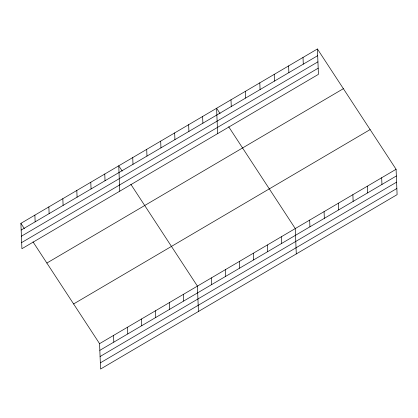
<?xml version="1.0" encoding="UTF-8"?>
<svg xmlns="http://www.w3.org/2000/svg" width="418" height="418" viewBox="0 0 418 418"><rect width="100%" height="100%" fill="white"/><g stroke="black" fill="none" stroke-linecap="round" stroke-linejoin="round"><path stroke-width="0.63" d="M317.414 48.974L318.432 74.347L21.919 248.72L20.9 223.348L317.414 48.974L396.081 169.28L397.1 194.652L100.586 369.026L99.568 343.653L33.017 241.876M21.172 230.052L317.685 55.678M21.417 236.212L317.931 61.838M21.673 242.56L318.187 68.186M46.858 263.047L343.377 88.679M73.605 303.954L370.123 129.58M99.568 343.653L396.081 169.28M99.834 350.357L396.353 175.983M100.085 356.517L396.598 182.143M100.336 362.866L396.854 188.492M220.061 113.555L216.602 108.262L217.621 133.635M228.714 126.79L295.265 228.568L296.284 253.94M122.213 171.098L118.749 165.805L119.767 191.178M130.865 184.333L197.416 286.111L198.435 311.483M20.9 223.348L24.359 228.641M381.681 177.749L381.947 184.453M367.276 186.219L367.547 192.923M352.876 194.689L353.142 201.392M338.47 203.158L338.742 209.862M324.07 211.628L324.342 218.332M309.67 220.098L309.937 226.802M303.013 57.444L303.28 64.147M288.608 65.913L288.88 72.617M281.288 236.787L281.554 243.49M274.208 74.383L274.48 81.087M267.311 245.011L267.577 251.709M259.808 82.853L260.074 89.556M253.329 253.23L253.601 259.933M245.403 91.323L245.674 98.026M239.352 261.449L239.618 268.152M231.002 99.792L231.269 106.496M225.375 269.673L225.642 276.371M211.393 277.892L211.665 284.595M202.62 116.481L202.892 123.185M188.643 124.705L188.91 131.404M183.439 294.335L183.706 301.033M174.667 132.924L174.933 139.628M169.457 302.554L169.729 309.252M160.684 141.143L160.956 147.847M155.48 310.773L155.752 317.476M146.708 149.367L146.974 156.066M141.503 318.991L141.77 325.695M132.731 157.586L132.997 164.29M127.521 327.216L127.793 333.914M113.544 335.435L113.816 342.138M104.772 174.024L105.038 180.728M90.795 182.248L91.061 188.946M76.813 190.467L77.084 197.171M62.836 198.686L63.102 205.39M48.859 206.91L49.125 213.608M34.877 215.129L35.149 221.833"/></g></svg>
